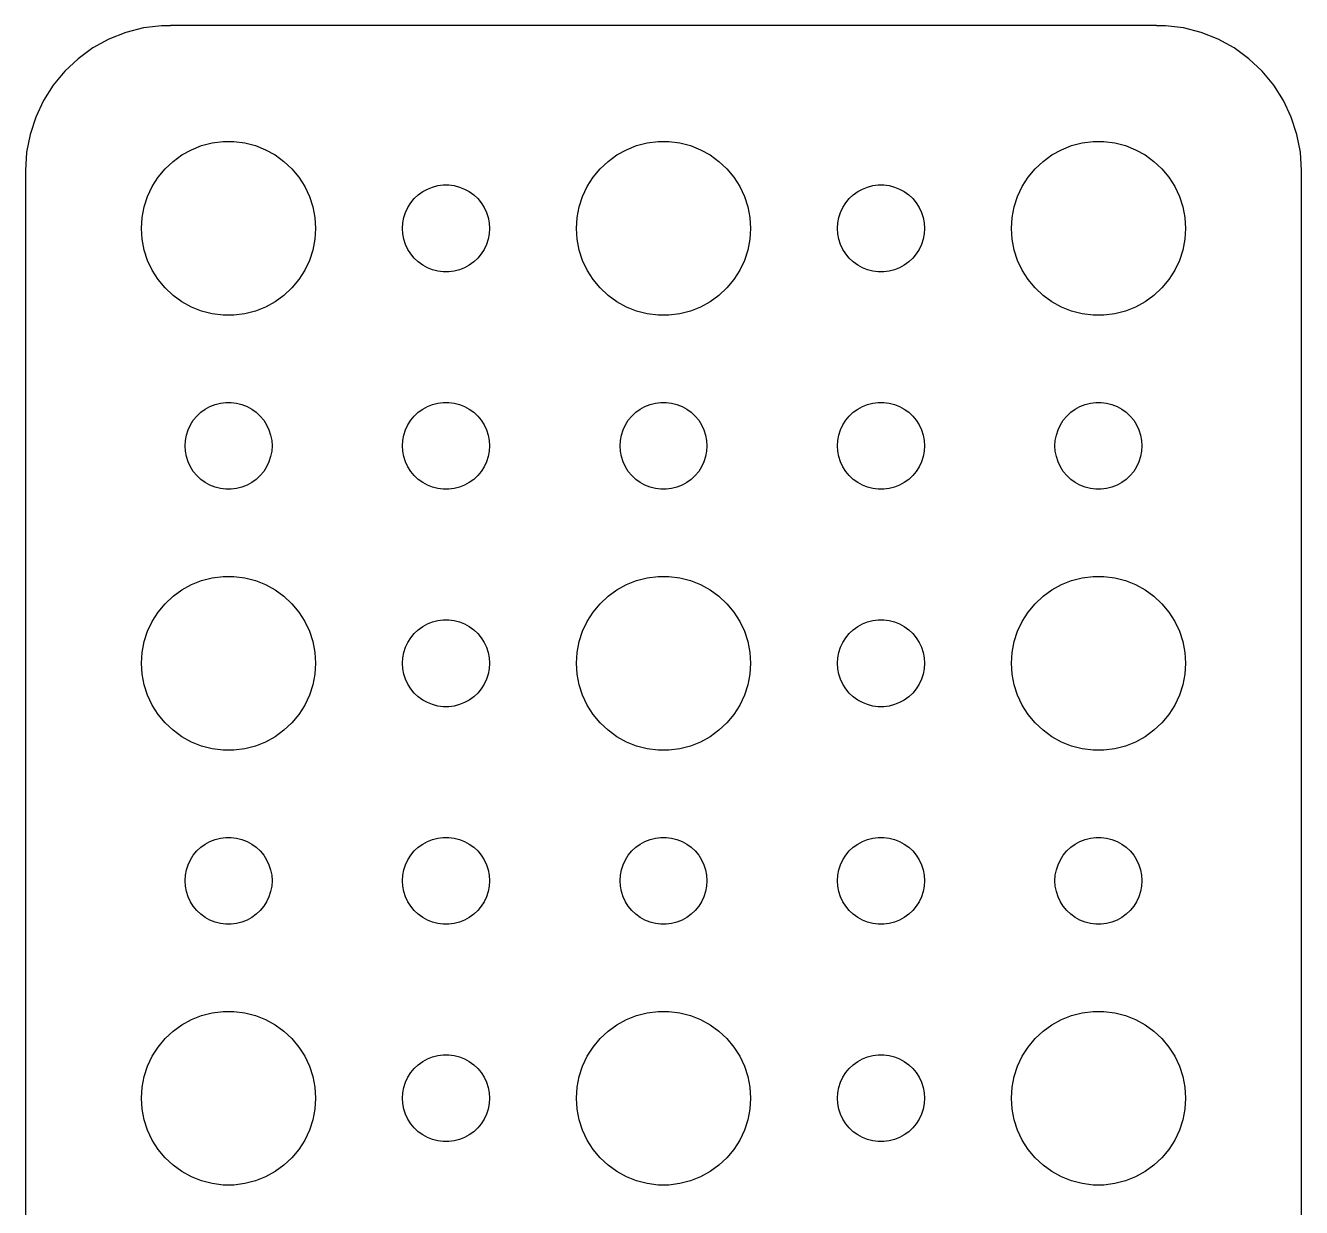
# Model space of a CAD drawing. Extents: x -22 to 22, y -74 to 74.
# Drawn here: x -22 to 22, y 33.73 to 74.5 of the extents above; entities that cross this region are included whole.
import ezdxf

# ---------------------------------------------------------------- set-up
doc = ezdxf.new("R2010")
doc.units = 0
doc.layers.get('0').update_dxf_attribs({"linetype": 'CONTINUOUS'})

msp = doc.modelspace()

# ---------------------------------------------------------------- linework, layer by layer
msp.add_lwpolyline([(22, -69.5), (22, 69.5), (21.9606, 70.1267), (21.8429, 70.7434), (21.6489, 71.3406), (21.3815, 71.9088), (21.0451, 72.4389), (20.6448, 72.9227), (20.1871, 73.3526), (19.6791, 73.7216), (19.1289, 74.0241), (18.5451, 74.2553), (17.9369, 74.4114), (17.314, 74.4901), (17, 74.4901), (17, 74.497), (-17, 74.497), (-17, 74.4901), (-17.314, 74.4901), (-17.9369, 74.4114), (-18.5451, 74.2553), (-19.1289, 74.0241), (-19.6791, 73.7216), (-20.1871, 73.3526), (-20.6448, 72.9227), (-21.0451, 72.4389), (-21.3815, 71.9088), (-21.6489, 71.3406), (-21.8429, 70.7434), (-21.9606, 70.1267), (-22, 69.5), (-22, -69.5)])
for points in [[(-15.1884, 64.5059), (-15.5621, 64.5531), (-15.9271, 64.6468), (-16.2773, 64.7855), (-16.6075, 64.967), (-16.9123, 65.1885), (-17.1869, 65.4464), (-17.4271, 65.7366), (-17.6289, 66.0547), (-17.7893, 66.3956), (-17.9057, 66.7539), (-17.9763, 67.124), (-18, 67.5), (-17.9763, 67.876), (-17.9057, 68.2461), (-17.7893, 68.6044), (-17.6289, 68.9453), (-17.4271, 69.2634), (-17.1869, 69.5536), (-16.9123, 69.8115), (-16.6075, 70.033), (-16.2773, 70.2145), (-15.9271, 70.3532), (-15.5621, 70.4469), (-15.1884, 70.4941), (-14.8116, 70.4941), (-14.4379, 70.4469), (-14.0729, 70.3532), (-13.7227, 70.2145), (-13.3925, 70.033), (-13.0877, 69.8115), (-12.8131, 69.5536), (-12.5729, 69.2634), (-12.3711, 68.9453), (-12.2107, 68.6044), (-12.0943, 68.2461), (-12.0237, 67.876), (-12, 67.5), (-12.0237, 67.124), (-12.0943, 66.7539), (-12.2107, 66.3956), (-12.3711, 66.0547), (-12.5729, 65.7366), (-12.8131, 65.4464), (-13.0877, 65.1885), (-13.3925, 64.967), (-13.7227, 64.7855), (-14.0729, 64.6468), (-14.4379, 64.5531), (-14.8116, 64.5059)], [(-0.188372, 64.5059), (-0.562144, 64.5531), (-0.927051, 64.6468), (-1.27734, 64.7855), (-1.60748, 64.967), (-1.91227, 65.1885), (-2.18691, 65.4464), (-2.42705, 65.7366), (-2.62892, 66.0547), (-2.78933, 66.3956), (-2.90575, 66.7539), (-2.97634, 67.124), (-3, 67.5), (-2.97634, 67.876), (-2.90575, 68.2461), (-2.78933, 68.6044), (-2.62892, 68.9453), (-2.42705, 69.2634), (-2.18691, 69.5536), (-1.91227, 69.8115), (-1.60748, 70.033), (-1.27734, 70.2145), (-0.927051, 70.3532), (-0.562144, 70.4469), (-0.188372, 70.4941), (0.188372, 70.4941), (0.562144, 70.4469), (0.927051, 70.3532), (1.27734, 70.2145), (1.60748, 70.033), (1.91227, 69.8115), (2.18691, 69.5536), (2.42705, 69.2634), (2.62892, 68.9453), (2.78933, 68.6044), (2.90575, 68.2461), (2.97634, 67.876), (3, 67.5), (2.97634, 67.124), (2.90575, 66.7539), (2.78933, 66.3956), (2.62892, 66.0547), (2.42705, 65.7366), (2.18691, 65.4464), (1.91227, 65.1885), (1.60748, 64.967), (1.27734, 64.7855), (0.927051, 64.6468), (0.562144, 64.5531), (0.188372, 64.5059)], [(14.8116, 64.5059), (14.4379, 64.5531), (14.0729, 64.6468), (13.7227, 64.7855), (13.3925, 64.967), (13.0877, 65.1885), (12.8131, 65.4464), (12.5729, 65.7366), (12.3711, 66.0547), (12.2107, 66.3956), (12.0943, 66.7539), (12.0237, 67.124), (12, 67.5), (12.0237, 67.876), (12.0943, 68.2461), (12.2107, 68.6044), (12.3711, 68.9453), (12.5729, 69.2634), (12.8131, 69.5536), (13.0877, 69.8115), (13.3925, 70.033), (13.7227, 70.2145), (14.0729, 70.3532), (14.4379, 70.4469), (14.8116, 70.4941), (15.1884, 70.4941), (15.5621, 70.4469), (15.9271, 70.3532), (16.2773, 70.2145), (16.6075, 70.033), (16.9123, 69.8115), (17.1869, 69.5536), (17.4271, 69.2634), (17.6289, 68.9453), (17.7893, 68.6044), (17.9057, 68.2461), (17.9763, 67.876), (18, 67.5), (17.9763, 67.124), (17.9057, 66.7539), (17.7893, 66.3956), (17.6289, 66.0547), (17.4271, 65.7366), (17.1869, 65.4464), (16.9123, 65.1885), (16.6075, 64.967), (16.2773, 64.7855), (15.9271, 64.6468), (15.5621, 64.5531), (15.1884, 64.5059)], [(-7.59419, 66.003), (-7.78107, 66.0266), (-7.96353, 66.0734), (-8.13867, 66.1428), (-8.30374, 66.2335), (-8.45614, 66.3442), (-8.59345, 66.4732), (-8.71353, 66.6183), (-8.81446, 66.7774), (-8.89466, 66.9478), (-8.95287, 67.127), (-8.98817, 67.312), (-9, 67.5), (-8.98817, 67.688), (-8.95287, 67.873), (-8.89466, 68.0522), (-8.81446, 68.2226), (-8.71353, 68.3817), (-8.59345, 68.5268), (-8.45614, 68.6558), (-8.30374, 68.7665), (-8.13867, 68.8572), (-7.96353, 68.9266), (-7.78107, 68.9734), (-7.59419, 68.997), (-7.40581, 68.997), (-7.21893, 68.9734), (-7.03647, 68.9266), (-6.86133, 68.8572), (-6.69626, 68.7665), (-6.54386, 68.6558), (-6.40655, 68.5268), (-6.28647, 68.3817), (-6.18554, 68.2226), (-6.10534, 68.0522), (-6.04713, 67.873), (-6.01183, 67.688), (-6, 67.5), (-6.01183, 67.312), (-6.04713, 67.127), (-6.10534, 66.9478), (-6.18554, 66.7774), (-6.28647, 66.6183), (-6.40655, 66.4732), (-6.54386, 66.3442), (-6.69626, 66.2335), (-6.86133, 66.1428), (-7.03647, 66.0734), (-7.21893, 66.0266), (-7.40581, 66.003)], [(7.40581, 66.003), (7.21893, 66.0266), (7.03647, 66.0734), (6.86133, 66.1428), (6.69626, 66.2335), (6.54386, 66.3442), (6.40655, 66.4732), (6.28647, 66.6183), (6.18554, 66.7774), (6.10534, 66.9478), (6.04713, 67.127), (6.01183, 67.312), (6, 67.5), (6.01183, 67.688), (6.04713, 67.873), (6.10534, 68.0522), (6.18554, 68.2226), (6.28647, 68.3817), (6.40655, 68.5268), (6.54386, 68.6558), (6.69626, 68.7665), (6.86133, 68.8572), (7.03647, 68.9266), (7.21893, 68.9734), (7.40581, 68.997), (7.59419, 68.997), (7.78107, 68.9734), (7.96353, 68.9266), (8.13867, 68.8572), (8.30374, 68.7665), (8.45614, 68.6558), (8.59345, 68.5268), (8.71353, 68.3817), (8.81446, 68.2226), (8.89466, 68.0522), (8.95287, 67.873), (8.98817, 67.688), (9, 67.5), (8.98817, 67.312), (8.95287, 67.127), (8.89466, 66.9478), (8.81446, 66.7774), (8.71353, 66.6183), (8.59345, 66.4732), (8.45614, 66.3442), (8.30374, 66.2335), (8.13867, 66.1428), (7.96353, 66.0734), (7.78107, 66.0266), (7.59419, 66.003)], [(-15.0942, 58.503), (-15.2811, 58.5266), (-15.4635, 58.5734), (-15.6387, 58.6428), (-15.8037, 58.7335), (-15.9561, 58.8442), (-16.0935, 58.9732), (-16.2135, 59.1183), (-16.3145, 59.2774), (-16.3947, 59.4478), (-16.4529, 59.627), (-16.4882, 59.812), (-16.5, 60), (-16.4882, 60.188), (-16.4529, 60.373), (-16.3947, 60.5522), (-16.3145, 60.7226), (-16.2135, 60.8817), (-16.0935, 61.0268), (-15.9561, 61.1558), (-15.8037, 61.2665), (-15.6387, 61.3572), (-15.4635, 61.4266), (-15.2811, 61.4734), (-15.0942, 61.497), (-14.9058, 61.497), (-14.7189, 61.4734), (-14.5365, 61.4266), (-14.3613, 61.3572), (-14.1963, 61.2665), (-14.0439, 61.1558), (-13.9065, 61.0268), (-13.7865, 60.8817), (-13.6855, 60.7226), (-13.6053, 60.5522), (-13.5471, 60.373), (-13.5118, 60.188), (-13.5, 60), (-13.5118, 59.812), (-13.5471, 59.627), (-13.6053, 59.4478), (-13.6855, 59.2774), (-13.7865, 59.1183), (-13.9065, 58.9732), (-14.0439, 58.8442), (-14.1963, 58.7335), (-14.3613, 58.6428), (-14.5365, 58.5734), (-14.7189, 58.5266), (-14.9058, 58.503)], [(-7.59419, 58.503), (-7.78107, 58.5266), (-7.96353, 58.5734), (-8.13867, 58.6428), (-8.30374, 58.7335), (-8.45614, 58.8442), (-8.59345, 58.9732), (-8.71353, 59.1183), (-8.81446, 59.2774), (-8.89466, 59.4478), (-8.95287, 59.627), (-8.98817, 59.812), (-9, 60), (-8.98817, 60.188), (-8.95287, 60.373), (-8.89466, 60.5522), (-8.81446, 60.7226), (-8.71353, 60.8817), (-8.59345, 61.0268), (-8.45614, 61.1558), (-8.30374, 61.2665), (-8.13867, 61.3572), (-7.96353, 61.4266), (-7.78107, 61.4734), (-7.59419, 61.497), (-7.40581, 61.497), (-7.21893, 61.4734), (-7.03647, 61.4266), (-6.86133, 61.3572), (-6.69626, 61.2665), (-6.54386, 61.1558), (-6.40655, 61.0268), (-6.28647, 60.8817), (-6.18554, 60.7226), (-6.10534, 60.5522), (-6.04713, 60.373), (-6.01183, 60.188), (-6, 60), (-6.01183, 59.812), (-6.04713, 59.627), (-6.10534, 59.4478), (-6.18554, 59.2774), (-6.28647, 59.1183), (-6.40655, 58.9732), (-6.54386, 58.8442), (-6.69626, 58.7335), (-6.86133, 58.6428), (-7.03647, 58.5734), (-7.21893, 58.5266), (-7.40581, 58.503)], [(-0.094186, 58.503), (-0.281072, 58.5266), (-0.463525, 58.5734), (-0.638669, 58.6428), (-0.80374, 58.7335), (-0.956136, 58.8442), (-1.09345, 58.9732), (-1.21353, 59.1183), (-1.31446, 59.2774), (-1.39466, 59.4478), (-1.45287, 59.627), (-1.48817, 59.812), (-1.5, 60), (-1.48817, 60.188), (-1.45287, 60.373), (-1.39466, 60.5522), (-1.31446, 60.7226), (-1.21353, 60.8817), (-1.09345, 61.0268), (-0.956136, 61.1558), (-0.80374, 61.2665), (-0.638669, 61.3572), (-0.463525, 61.4266), (-0.281072, 61.4734), (-0.094186, 61.497), (0.094186, 61.497), (0.281072, 61.4734), (0.463525, 61.4266), (0.638669, 61.3572), (0.80374, 61.2665), (0.956136, 61.1558), (1.09345, 61.0268), (1.21353, 60.8817), (1.31446, 60.7226), (1.39466, 60.5522), (1.45287, 60.373), (1.48817, 60.188), (1.5, 60), (1.48817, 59.812), (1.45287, 59.627), (1.39466, 59.4478), (1.31446, 59.2774), (1.21353, 59.1183), (1.09345, 58.9732), (0.956136, 58.8442), (0.80374, 58.7335), (0.638669, 58.6428), (0.463525, 58.5734), (0.281072, 58.5266), (0.094186, 58.503)], [(7.40581, 58.503), (7.21893, 58.5266), (7.03647, 58.5734), (6.86133, 58.6428), (6.69626, 58.7335), (6.54386, 58.8442), (6.40655, 58.9732), (6.28647, 59.1183), (6.18554, 59.2774), (6.10534, 59.4478), (6.04713, 59.627), (6.01183, 59.812), (6, 60), (6.01183, 60.188), (6.04713, 60.373), (6.10534, 60.5522), (6.18554, 60.7226), (6.28647, 60.8817), (6.40655, 61.0268), (6.54386, 61.1558), (6.69626, 61.2665), (6.86133, 61.3572), (7.03647, 61.4266), (7.21893, 61.4734), (7.40581, 61.497), (7.59419, 61.497), (7.78107, 61.4734), (7.96353, 61.4266), (8.13867, 61.3572), (8.30374, 61.2665), (8.45614, 61.1558), (8.59345, 61.0268), (8.71353, 60.8817), (8.81446, 60.7226), (8.89466, 60.5522), (8.95287, 60.373), (8.98817, 60.188), (9, 60), (8.98817, 59.812), (8.95287, 59.627), (8.89466, 59.4478), (8.81446, 59.2774), (8.71353, 59.1183), (8.59345, 58.9732), (8.45614, 58.8442), (8.30374, 58.7335), (8.13867, 58.6428), (7.96353, 58.5734), (7.78107, 58.5266), (7.59419, 58.503)], [(14.9058, 58.503), (14.7189, 58.5266), (14.5365, 58.5734), (14.3613, 58.6428), (14.1963, 58.7335), (14.0439, 58.8442), (13.9065, 58.9732), (13.7865, 59.1183), (13.6855, 59.2774), (13.6053, 59.4478), (13.5471, 59.627), (13.5118, 59.812), (13.5, 60), (13.5118, 60.188), (13.5471, 60.373), (13.6053, 60.5522), (13.6855, 60.7226), (13.7865, 60.8817), (13.9065, 61.0268), (14.0439, 61.1558), (14.1963, 61.2665), (14.3613, 61.3572), (14.5365, 61.4266), (14.7189, 61.4734), (14.9058, 61.497), (15.0942, 61.497), (15.2811, 61.4734), (15.4635, 61.4266), (15.6387, 61.3572), (15.8037, 61.2665), (15.9561, 61.1558), (16.0935, 61.0268), (16.2135, 60.8817), (16.3145, 60.7226), (16.3947, 60.5522), (16.4529, 60.373), (16.4882, 60.188), (16.5, 60), (16.4882, 59.812), (16.4529, 59.627), (16.3947, 59.4478), (16.3145, 59.2774), (16.2135, 59.1183), (16.0935, 58.9732), (15.9561, 58.8442), (15.8037, 58.7335), (15.6387, 58.6428), (15.4635, 58.5734), (15.2811, 58.5266), (15.0942, 58.503)], [(-15.1884, 49.5059), (-15.5621, 49.5531), (-15.9271, 49.6468), (-16.2773, 49.7855), (-16.6075, 49.967), (-16.9123, 50.1885), (-17.1869, 50.4464), (-17.4271, 50.7366), (-17.6289, 51.0547), (-17.7893, 51.3956), (-17.9057, 51.7539), (-17.9763, 52.124), (-18, 52.5), (-17.9763, 52.876), (-17.9057, 53.2461), (-17.7893, 53.6044), (-17.6289, 53.9453), (-17.4271, 54.2634), (-17.1869, 54.5536), (-16.9123, 54.8115), (-16.6075, 55.033), (-16.2773, 55.2145), (-15.9271, 55.3532), (-15.5621, 55.4469), (-15.1884, 55.4941), (-14.8116, 55.4941), (-14.4379, 55.4469), (-14.0729, 55.3532), (-13.7227, 55.2145), (-13.3925, 55.033), (-13.0877, 54.8115), (-12.8131, 54.5536), (-12.5729, 54.2634), (-12.3711, 53.9453), (-12.2107, 53.6044), (-12.0943, 53.2461), (-12.0237, 52.876), (-12, 52.5), (-12.0237, 52.124), (-12.0943, 51.7539), (-12.2107, 51.3956), (-12.3711, 51.0547), (-12.5729, 50.7366), (-12.8131, 50.4464), (-13.0877, 50.1885), (-13.3925, 49.967), (-13.7227, 49.7855), (-14.0729, 49.6468), (-14.4379, 49.5531), (-14.8116, 49.5059)], [(-0.188372, 49.5059), (-0.562144, 49.5531), (-0.927051, 49.6468), (-1.27734, 49.7855), (-1.60748, 49.967), (-1.91227, 50.1885), (-2.18691, 50.4464), (-2.42705, 50.7366), (-2.62892, 51.0547), (-2.78933, 51.3956), (-2.90575, 51.7539), (-2.97634, 52.124), (-3, 52.5), (-2.97634, 52.876), (-2.90575, 53.2461), (-2.78933, 53.6044), (-2.62892, 53.9453), (-2.42705, 54.2634), (-2.18691, 54.5536), (-1.91227, 54.8115), (-1.60748, 55.033), (-1.27734, 55.2145), (-0.927051, 55.3532), (-0.562144, 55.4469), (-0.188372, 55.4941), (0.188372, 55.4941), (0.562144, 55.4469), (0.927051, 55.3532), (1.27734, 55.2145), (1.60748, 55.033), (1.91227, 54.8115), (2.18691, 54.5536), (2.42705, 54.2634), (2.62892, 53.9453), (2.78933, 53.6044), (2.90575, 53.2461), (2.97634, 52.876), (3, 52.5), (2.97634, 52.124), (2.90575, 51.7539), (2.78933, 51.3956), (2.62892, 51.0547), (2.42705, 50.7366), (2.18691, 50.4464), (1.91227, 50.1885), (1.60748, 49.967), (1.27734, 49.7855), (0.927051, 49.6468), (0.562144, 49.5531), (0.188372, 49.5059)], [(14.8116, 49.5059), (14.4379, 49.5531), (14.0729, 49.6468), (13.7227, 49.7855), (13.3925, 49.967), (13.0877, 50.1885), (12.8131, 50.4464), (12.5729, 50.7366), (12.3711, 51.0547), (12.2107, 51.3956), (12.0943, 51.7539), (12.0237, 52.124), (12, 52.5), (12.0237, 52.876), (12.0943, 53.2461), (12.2107, 53.6044), (12.3711, 53.9453), (12.5729, 54.2634), (12.8131, 54.5536), (13.0877, 54.8115), (13.3925, 55.033), (13.7227, 55.2145), (14.0729, 55.3532), (14.4379, 55.4469), (14.8116, 55.4941), (15.1884, 55.4941), (15.5621, 55.4469), (15.9271, 55.3532), (16.2773, 55.2145), (16.6075, 55.033), (16.9123, 54.8115), (17.1869, 54.5536), (17.4271, 54.2634), (17.6289, 53.9453), (17.7893, 53.6044), (17.9057, 53.2461), (17.9763, 52.876), (18, 52.5), (17.9763, 52.124), (17.9057, 51.7539), (17.7893, 51.3956), (17.6289, 51.0547), (17.4271, 50.7366), (17.1869, 50.4464), (16.9123, 50.1885), (16.6075, 49.967), (16.2773, 49.7855), (15.9271, 49.6468), (15.5621, 49.5531), (15.1884, 49.5059)], [(-7.59419, 51.003), (-7.78107, 51.0266), (-7.96353, 51.0734), (-8.13867, 51.1428), (-8.30374, 51.2335), (-8.45614, 51.3442), (-8.59345, 51.4732), (-8.71353, 51.6183), (-8.81446, 51.7774), (-8.89466, 51.9478), (-8.95287, 52.127), (-8.98817, 52.312), (-9, 52.5), (-8.98817, 52.688), (-8.95287, 52.873), (-8.89466, 53.0522), (-8.81446, 53.2226), (-8.71353, 53.3817), (-8.59345, 53.5268), (-8.45614, 53.6558), (-8.30374, 53.7665), (-8.13867, 53.8572), (-7.96353, 53.9266), (-7.78107, 53.9734), (-7.59419, 53.997), (-7.40581, 53.997), (-7.21893, 53.9734), (-7.03647, 53.9266), (-6.86133, 53.8572), (-6.69626, 53.7665), (-6.54386, 53.6558), (-6.40655, 53.5268), (-6.28647, 53.3817), (-6.18554, 53.2226), (-6.10534, 53.0522), (-6.04713, 52.873), (-6.01183, 52.688), (-6, 52.5), (-6.01183, 52.312), (-6.04713, 52.127), (-6.10534, 51.9478), (-6.18554, 51.7774), (-6.28647, 51.6183), (-6.40655, 51.4732), (-6.54386, 51.3442), (-6.69626, 51.2335), (-6.86133, 51.1428), (-7.03647, 51.0734), (-7.21893, 51.0266), (-7.40581, 51.003)], [(7.40581, 51.003), (7.21893, 51.0266), (7.03647, 51.0734), (6.86133, 51.1428), (6.69626, 51.2335), (6.54386, 51.3442), (6.40655, 51.4732), (6.28647, 51.6183), (6.18554, 51.7774), (6.10534, 51.9478), (6.04713, 52.127), (6.01183, 52.312), (6, 52.5), (6.01183, 52.688), (6.04713, 52.873), (6.10534, 53.0522), (6.18554, 53.2226), (6.28647, 53.3817), (6.40655, 53.5268), (6.54386, 53.6558), (6.69626, 53.7665), (6.86133, 53.8572), (7.03647, 53.9266), (7.21893, 53.9734), (7.40581, 53.997), (7.59419, 53.997), (7.78107, 53.9734), (7.96353, 53.9266), (8.13867, 53.8572), (8.30374, 53.7665), (8.45614, 53.6558), (8.59345, 53.5268), (8.71353, 53.3817), (8.81446, 53.2226), (8.89466, 53.0522), (8.95287, 52.873), (8.98817, 52.688), (9, 52.5), (8.98817, 52.312), (8.95287, 52.127), (8.89466, 51.9478), (8.81446, 51.7774), (8.71353, 51.6183), (8.59345, 51.4732), (8.45614, 51.3442), (8.30374, 51.2335), (8.13867, 51.1428), (7.96353, 51.0734), (7.78107, 51.0266), (7.59419, 51.003)], [(-15.0942, 43.503), (-15.2811, 43.5266), (-15.4635, 43.5734), (-15.6387, 43.6428), (-15.8037, 43.7335), (-15.9561, 43.8442), (-16.0935, 43.9732), (-16.2135, 44.1183), (-16.3145, 44.2774), (-16.3947, 44.4478), (-16.4529, 44.627), (-16.4882, 44.812), (-16.5, 45), (-16.4882, 45.188), (-16.4529, 45.373), (-16.3947, 45.5522), (-16.3145, 45.7226), (-16.2135, 45.8817), (-16.0935, 46.0268), (-15.9561, 46.1558), (-15.8037, 46.2665), (-15.6387, 46.3572), (-15.4635, 46.4266), (-15.2811, 46.4734), (-15.0942, 46.497), (-14.9058, 46.497), (-14.7189, 46.4734), (-14.5365, 46.4266), (-14.3613, 46.3572), (-14.1963, 46.2665), (-14.0439, 46.1558), (-13.9065, 46.0268), (-13.7865, 45.8817), (-13.6855, 45.7226), (-13.6053, 45.5522), (-13.5471, 45.373), (-13.5118, 45.188), (-13.5, 45), (-13.5118, 44.812), (-13.5471, 44.627), (-13.6053, 44.4478), (-13.6855, 44.2774), (-13.7865, 44.1183), (-13.9065, 43.9732), (-14.0439, 43.8442), (-14.1963, 43.7335), (-14.3613, 43.6428), (-14.5365, 43.5734), (-14.7189, 43.5266), (-14.9058, 43.503)], [(-7.59419, 43.503), (-7.78107, 43.5266), (-7.96353, 43.5734), (-8.13867, 43.6428), (-8.30374, 43.7335), (-8.45614, 43.8442), (-8.59345, 43.9732), (-8.71353, 44.1183), (-8.81446, 44.2774), (-8.89466, 44.4478), (-8.95287, 44.627), (-8.98817, 44.812), (-9, 45), (-8.98817, 45.188), (-8.95287, 45.373), (-8.89466, 45.5522), (-8.81446, 45.7226), (-8.71353, 45.8817), (-8.59345, 46.0268), (-8.45614, 46.1558), (-8.30374, 46.2665), (-8.13867, 46.3572), (-7.96353, 46.4266), (-7.78107, 46.4734), (-7.59419, 46.497), (-7.40581, 46.497), (-7.21893, 46.4734), (-7.03647, 46.4266), (-6.86133, 46.3572), (-6.69626, 46.2665), (-6.54386, 46.1558), (-6.40655, 46.0268), (-6.28647, 45.8817), (-6.18554, 45.7226), (-6.10534, 45.5522), (-6.04713, 45.373), (-6.01183, 45.188), (-6, 45), (-6.01183, 44.812), (-6.04713, 44.627), (-6.10534, 44.4478), (-6.18554, 44.2774), (-6.28647, 44.1183), (-6.40655, 43.9732), (-6.54386, 43.8442), (-6.69626, 43.7335), (-6.86133, 43.6428), (-7.03647, 43.5734), (-7.21893, 43.5266), (-7.40581, 43.503)], [(-0.094186, 43.503), (-0.281072, 43.5266), (-0.463525, 43.5734), (-0.638669, 43.6428), (-0.80374, 43.7335), (-0.956136, 43.8442), (-1.09345, 43.9732), (-1.21353, 44.1183), (-1.31446, 44.2774), (-1.39466, 44.4478), (-1.45287, 44.627), (-1.48817, 44.812), (-1.5, 45), (-1.48817, 45.188), (-1.45287, 45.373), (-1.39466, 45.5522), (-1.31446, 45.7226), (-1.21353, 45.8817), (-1.09345, 46.0268), (-0.956136, 46.1558), (-0.80374, 46.2665), (-0.638669, 46.3572), (-0.463525, 46.4266), (-0.281072, 46.4734), (-0.094186, 46.497), (0.094186, 46.497), (0.281072, 46.4734), (0.463525, 46.4266), (0.638669, 46.3572), (0.80374, 46.2665), (0.956136, 46.1558), (1.09345, 46.0268), (1.21353, 45.8817), (1.31446, 45.7226), (1.39466, 45.5522), (1.45287, 45.373), (1.48817, 45.188), (1.5, 45), (1.48817, 44.812), (1.45287, 44.627), (1.39466, 44.4478), (1.31446, 44.2774), (1.21353, 44.1183), (1.09345, 43.9732), (0.956136, 43.8442), (0.80374, 43.7335), (0.638669, 43.6428), (0.463525, 43.5734), (0.281072, 43.5266), (0.094186, 43.503)], [(7.40581, 43.503), (7.21893, 43.5266), (7.03647, 43.5734), (6.86133, 43.6428), (6.69626, 43.7335), (6.54386, 43.8442), (6.40655, 43.9732), (6.28647, 44.1183), (6.18554, 44.2774), (6.10534, 44.4478), (6.04713, 44.627), (6.01183, 44.812), (6, 45), (6.01183, 45.188), (6.04713, 45.373), (6.10534, 45.5522), (6.18554, 45.7226), (6.28647, 45.8817), (6.40655, 46.0268), (6.54386, 46.1558), (6.69626, 46.2665), (6.86133, 46.3572), (7.03647, 46.4266), (7.21893, 46.4734), (7.40581, 46.497), (7.59419, 46.497), (7.78107, 46.4734), (7.96353, 46.4266), (8.13867, 46.3572), (8.30374, 46.2665), (8.45614, 46.1558), (8.59345, 46.0268), (8.71353, 45.8817), (8.81446, 45.7226), (8.89466, 45.5522), (8.95287, 45.373), (8.98817, 45.188), (9, 45), (8.98817, 44.812), (8.95287, 44.627), (8.89466, 44.4478), (8.81446, 44.2774), (8.71353, 44.1183), (8.59345, 43.9732), (8.45614, 43.8442), (8.30374, 43.7335), (8.13867, 43.6428), (7.96353, 43.5734), (7.78107, 43.5266), (7.59419, 43.503)], [(14.9058, 43.503), (14.7189, 43.5266), (14.5365, 43.5734), (14.3613, 43.6428), (14.1963, 43.7335), (14.0439, 43.8442), (13.9065, 43.9732), (13.7865, 44.1183), (13.6855, 44.2774), (13.6053, 44.4478), (13.5471, 44.627), (13.5118, 44.812), (13.5, 45), (13.5118, 45.188), (13.5471, 45.373), (13.6053, 45.5522), (13.6855, 45.7226), (13.7865, 45.8817), (13.9065, 46.0268), (14.0439, 46.1558), (14.1963, 46.2665), (14.3613, 46.3572), (14.5365, 46.4266), (14.7189, 46.4734), (14.9058, 46.497), (15.0942, 46.497), (15.2811, 46.4734), (15.4635, 46.4266), (15.6387, 46.3572), (15.8037, 46.2665), (15.9561, 46.1558), (16.0935, 46.0268), (16.2135, 45.8817), (16.3145, 45.7226), (16.3947, 45.5522), (16.4529, 45.373), (16.4882, 45.188), (16.5, 45), (16.4882, 44.812), (16.4529, 44.627), (16.3947, 44.4478), (16.3145, 44.2774), (16.2135, 44.1183), (16.0935, 43.9732), (15.9561, 43.8442), (15.8037, 43.7335), (15.6387, 43.6428), (15.4635, 43.5734), (15.2811, 43.5266), (15.0942, 43.503)], [(-15.1884, 34.5059), (-15.5621, 34.5531), (-15.9271, 34.6468), (-16.2773, 34.7855), (-16.6075, 34.967), (-16.9123, 35.1885), (-17.1869, 35.4464), (-17.4271, 35.7366), (-17.6289, 36.0547), (-17.7893, 36.3956), (-17.9057, 36.7539), (-17.9763, 37.124), (-18, 37.5), (-17.9763, 37.876), (-17.9057, 38.2461), (-17.7893, 38.6044), (-17.6289, 38.9453), (-17.4271, 39.2634), (-17.1869, 39.5536), (-16.9123, 39.8115), (-16.6075, 40.033), (-16.2773, 40.2145), (-15.9271, 40.3532), (-15.5621, 40.4469), (-15.1884, 40.4941), (-14.8116, 40.4941), (-14.4379, 40.4469), (-14.0729, 40.3532), (-13.7227, 40.2145), (-13.3925, 40.033), (-13.0877, 39.8115), (-12.8131, 39.5536), (-12.5729, 39.2634), (-12.3711, 38.9453), (-12.2107, 38.6044), (-12.0943, 38.2461), (-12.0237, 37.876), (-12, 37.5), (-12.0237, 37.124), (-12.0943, 36.7539), (-12.2107, 36.3956), (-12.3711, 36.0547), (-12.5729, 35.7366), (-12.8131, 35.4464), (-13.0877, 35.1885), (-13.3925, 34.967), (-13.7227, 34.7855), (-14.0729, 34.6468), (-14.4379, 34.5531), (-14.8116, 34.5059)], [(-0.188372, 34.5059), (-0.562144, 34.5531), (-0.927051, 34.6468), (-1.27734, 34.7855), (-1.60748, 34.967), (-1.91227, 35.1885), (-2.18691, 35.4464), (-2.42705, 35.7366), (-2.62892, 36.0547), (-2.78933, 36.3956), (-2.90575, 36.7539), (-2.97634, 37.124), (-3, 37.5), (-2.97634, 37.876), (-2.90575, 38.2461), (-2.78933, 38.6044), (-2.62892, 38.9453), (-2.42705, 39.2634), (-2.18691, 39.5536), (-1.91227, 39.8115), (-1.60748, 40.033), (-1.27734, 40.2145), (-0.927051, 40.3532), (-0.562144, 40.4469), (-0.188372, 40.4941), (0.188372, 40.4941), (0.562144, 40.4469), (0.927051, 40.3532), (1.27734, 40.2145), (1.60748, 40.033), (1.91227, 39.8115), (2.18691, 39.5536), (2.42705, 39.2634), (2.62892, 38.9453), (2.78933, 38.6044), (2.90575, 38.2461), (2.97634, 37.876), (3, 37.5), (2.97634, 37.124), (2.90575, 36.7539), (2.78933, 36.3956), (2.62892, 36.0547), (2.42705, 35.7366), (2.18691, 35.4464), (1.91227, 35.1885), (1.60748, 34.967), (1.27734, 34.7855), (0.927051, 34.6468), (0.562144, 34.5531), (0.188372, 34.5059)], [(14.8116, 34.5059), (14.4379, 34.5531), (14.0729, 34.6468), (13.7227, 34.7855), (13.3925, 34.967), (13.0877, 35.1885), (12.8131, 35.4464), (12.5729, 35.7366), (12.3711, 36.0547), (12.2107, 36.3956), (12.0943, 36.7539), (12.0237, 37.124), (12, 37.5), (12.0237, 37.876), (12.0943, 38.2461), (12.2107, 38.6044), (12.3711, 38.9453), (12.5729, 39.2634), (12.8131, 39.5536), (13.0877, 39.8115), (13.3925, 40.033), (13.7227, 40.2145), (14.0729, 40.3532), (14.4379, 40.4469), (14.8116, 40.4941), (15.1884, 40.4941), (15.5621, 40.4469), (15.9271, 40.3532), (16.2773, 40.2145), (16.6075, 40.033), (16.9123, 39.8115), (17.1869, 39.5536), (17.4271, 39.2634), (17.6289, 38.9453), (17.7893, 38.6044), (17.9057, 38.2461), (17.9763, 37.876), (18, 37.5), (17.9763, 37.124), (17.9057, 36.7539), (17.7893, 36.3956), (17.6289, 36.0547), (17.4271, 35.7366), (17.1869, 35.4464), (16.9123, 35.1885), (16.6075, 34.967), (16.2773, 34.7855), (15.9271, 34.6468), (15.5621, 34.5531), (15.1884, 34.5059)], [(-7.59419, 36.003), (-7.78107, 36.0266), (-7.96353, 36.0734), (-8.13867, 36.1428), (-8.30374, 36.2335), (-8.45614, 36.3442), (-8.59345, 36.4732), (-8.71353, 36.6183), (-8.81446, 36.7774), (-8.89466, 36.9478), (-8.95287, 37.127), (-8.98817, 37.312), (-9, 37.5), (-8.98817, 37.688), (-8.95287, 37.873), (-8.89466, 38.0522), (-8.81446, 38.2226), (-8.71353, 38.3817), (-8.59345, 38.5268), (-8.45614, 38.6558), (-8.30374, 38.7665), (-8.13867, 38.8572), (-7.96353, 38.9266), (-7.78107, 38.9734), (-7.59419, 38.997), (-7.40581, 38.997), (-7.21893, 38.9734), (-7.03647, 38.9266), (-6.86133, 38.8572), (-6.69626, 38.7665), (-6.54386, 38.6558), (-6.40655, 38.5268), (-6.28647, 38.3817), (-6.18554, 38.2226), (-6.10534, 38.0522), (-6.04713, 37.873), (-6.01183, 37.688), (-6, 37.5), (-6.01183, 37.312), (-6.04713, 37.127), (-6.10534, 36.9478), (-6.18554, 36.7774), (-6.28647, 36.6183), (-6.40655, 36.4732), (-6.54386, 36.3442), (-6.69626, 36.2335), (-6.86133, 36.1428), (-7.03647, 36.0734), (-7.21893, 36.0266), (-7.40581, 36.003)], [(7.40581, 36.003), (7.21893, 36.0266), (7.03647, 36.0734), (6.86133, 36.1428), (6.69626, 36.2335), (6.54386, 36.3442), (6.40655, 36.4732), (6.28647, 36.6183), (6.18554, 36.7774), (6.10534, 36.9478), (6.04713, 37.127), (6.01183, 37.312), (6, 37.5), (6.01183, 37.688), (6.04713, 37.873), (6.10534, 38.0522), (6.18554, 38.2226), (6.28647, 38.3817), (6.40655, 38.5268), (6.54386, 38.6558), (6.69626, 38.7665), (6.86133, 38.8572), (7.03647, 38.9266), (7.21893, 38.9734), (7.40581, 38.997), (7.59419, 38.997), (7.78107, 38.9734), (7.96353, 38.9266), (8.13867, 38.8572), (8.30374, 38.7665), (8.45614, 38.6558), (8.59345, 38.5268), (8.71353, 38.3817), (8.81446, 38.2226), (8.89466, 38.0522), (8.95287, 37.873), (8.98817, 37.688), (9, 37.5), (8.98817, 37.312), (8.95287, 37.127), (8.89466, 36.9478), (8.81446, 36.7774), (8.71353, 36.6183), (8.59345, 36.4732), (8.45614, 36.3442), (8.30374, 36.2335), (8.13867, 36.1428), (7.96353, 36.0734), (7.78107, 36.0266), (7.59419, 36.003)]]:
    msp.add_lwpolyline(points, close=True)

doc.saveas('drawing.dxf')
